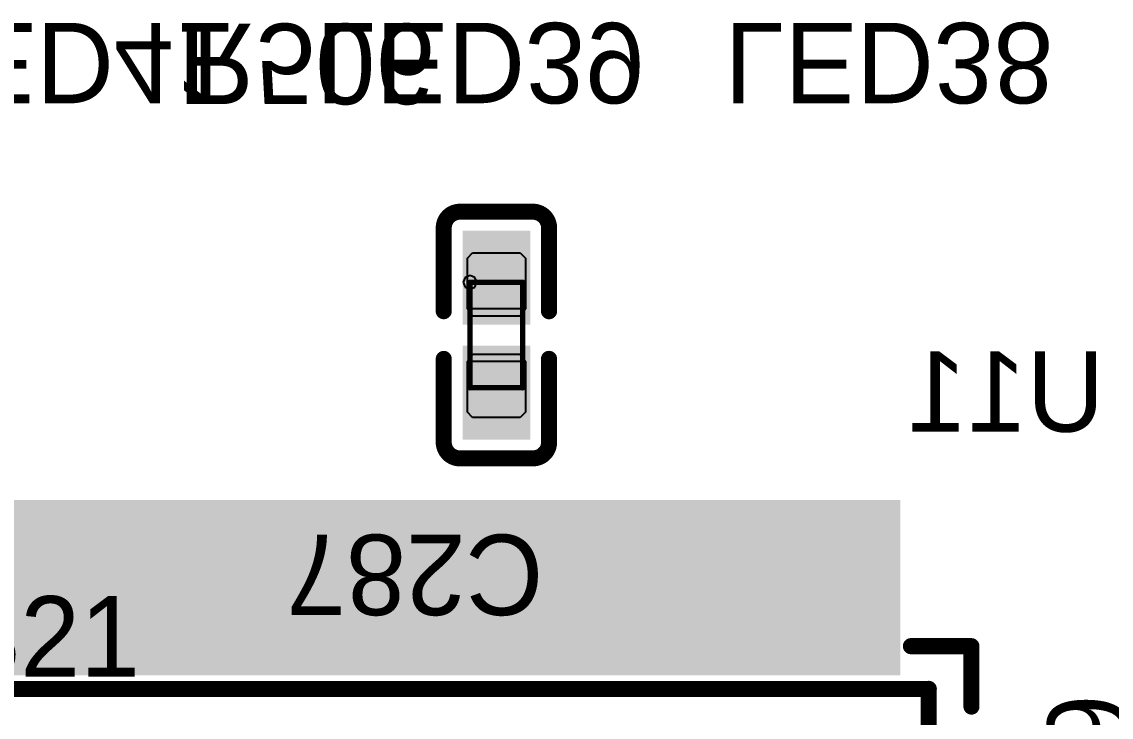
# Model space of a CAD drawing. Header units: millimetres. Extents: x 892 to 1144, y 1011 to 1123.
# Drawn here: x 981.98 to 992.3, y 1059.6 to 1066.19 of the extents above; entities that cross this region are included whole.
import ezdxf

# ---------------------------------------------------------------- set-up
doc = ezdxf.new("R2010")
doc.units = ezdxf.units.MM
for name, color, linetype in [('BottomLayer', 5, 'Continuous'), ('BottomOverlay', 54, 'Continuous'), ('BottomPaste', 16, 'Continuous'), ('BottomSolder', 6, 'Continuous'), ('Mechanical15', 56, 'Continuous'), ('TopLayer', 1, 'Continuous'), ('TopOverlay', 2, 'Continuous'), ('TopPaste', 8, 'Continuous'), ('TopSolder', 216, 'Continuous')]:
    doc.layers.add(name, color=color, linetype=linetype)

msp = doc.modelspace()

# ---------------------------------------------------------------- linework, layer by layer
at = {"layer": 'BottomLayer'}
for points in [[(982.2, 1061.56), (982, 1061.56), (982.2, 1060.1), (982, 1060.1)], [(982.6, 1061.56), (982.4, 1061.56), (982.6, 1060.1), (982.4, 1060.1)], [(983, 1061.56), (982.8, 1061.56), (983, 1060.1), (982.8, 1060.1)], [(983.4, 1061.56), (983.2, 1061.56), (983.4, 1060.1), (983.2, 1060.1)], [(983.8, 1061.56), (983.6, 1061.56), (983.8, 1060.1), (983.6, 1060.1)], [(984.2, 1061.56), (984, 1061.56), (984.2, 1060.1), (984, 1060.1)], [(984.6, 1061.56), (984.4, 1061.56), (984.6, 1060.1), (984.4, 1060.1)], [(985, 1061.56), (984.8, 1061.56), (985, 1060.1), (984.8, 1060.1)], [(985.4, 1061.56), (985.2, 1061.56), (985.4, 1060.1), (985.2, 1060.1)], [(985.8, 1061.56), (985.6, 1061.56), (985.8, 1060.1), (985.6, 1060.1)], [(986.2, 1061.56), (986, 1061.56), (986.2, 1060.1), (986, 1060.1)], [(986.6, 1061.56), (986.4, 1061.56), (986.6, 1060.1), (986.4, 1060.1)], [(987, 1061.56), (986.8, 1061.56), (987, 1060.1), (986.8, 1060.1)], [(987.4, 1061.56), (987.2, 1061.56), (987.4, 1060.1), (987.2, 1060.1)], [(987.8, 1061.56), (987.6, 1061.56), (987.8, 1060.1), (987.6, 1060.1)], [(988.2, 1061.56), (988, 1061.56), (988.2, 1060.1), (988, 1060.1)], [(988.6, 1061.56), (988.4, 1061.56), (988.6, 1060.1), (988.4, 1060.1)], [(989, 1061.56), (988.8, 1061.56), (989, 1060.1), (988.8, 1060.1)], [(989.4, 1061.56), (989.2, 1061.56), (989.4, 1060.1), (989.2, 1060.1)], [(989.8, 1061.56), (989.6, 1061.56), (989.8, 1060.1), (989.6, 1060.1)], [(990.2, 1061.56), (990, 1061.56), (990.2, 1060.1), (990, 1060.1)]]:
    msp.add_solid(points, dxfattribs=at)
at = {"layer": 'BottomOverlay', "const_width": 0.152}
for points in [[(990.402, 1060.276), (990.976, 1060.276)], [(990.976, 1059.703), (990.976, 1060.276)], [(977.229, 1059.871), (990.571, 1059.871)], [(990.571, 1046.529), (990.571, 1059.871)]]:
    msp.add_lwpolyline(points, dxfattribs=at)
at = {"layer": 'BottomOverlay', "const_width": 0.0762}
for points in [[(990.364, 1060.276, 1), (990.441, 1060.276, 1)], [(990.938, 1060.276, 1), (991.014, 1060.276, 1)], [(990.938, 1060.276, 1), (991.014, 1060.276, 1)], [(990.533, 1059.871, 1), (990.61, 1059.871, 1)], [(990.533, 1059.871, 1), (990.61, 1059.871, 1)], [(990.938, 1059.703, 1), (991.014, 1059.703, 1)]]:
    msp.add_lwpolyline(points, format="xyb", close=True, dxfattribs=at)
at = {"layer": 'BottomPaste'}
for points in [[(982.2, 1061.56), (982, 1061.56), (982.2, 1060.1), (982, 1060.1)], [(982.6, 1061.56), (982.4, 1061.56), (982.6, 1060.1), (982.4, 1060.1)], [(983, 1061.56), (982.8, 1061.56), (983, 1060.1), (982.8, 1060.1)], [(983.4, 1061.56), (983.2, 1061.56), (983.4, 1060.1), (983.2, 1060.1)], [(983.8, 1061.56), (983.6, 1061.56), (983.8, 1060.1), (983.6, 1060.1)], [(984.2, 1061.56), (984, 1061.56), (984.2, 1060.1), (984, 1060.1)], [(984.6, 1061.56), (984.4, 1061.56), (984.6, 1060.1), (984.4, 1060.1)], [(985, 1061.56), (984.8, 1061.56), (985, 1060.1), (984.8, 1060.1)], [(985.4, 1061.56), (985.2, 1061.56), (985.4, 1060.1), (985.2, 1060.1)], [(985.8, 1061.56), (985.6, 1061.56), (985.8, 1060.1), (985.6, 1060.1)], [(986.2, 1061.56), (986, 1061.56), (986.2, 1060.1), (986, 1060.1)], [(986.6, 1061.56), (986.4, 1061.56), (986.6, 1060.1), (986.4, 1060.1)], [(987, 1061.56), (986.8, 1061.56), (987, 1060.1), (986.8, 1060.1)], [(987.4, 1061.56), (987.2, 1061.56), (987.4, 1060.1), (987.2, 1060.1)], [(987.8, 1061.56), (987.6, 1061.56), (987.8, 1060.1), (987.6, 1060.1)], [(988.2, 1061.56), (988, 1061.56), (988.2, 1060.1), (988, 1060.1)], [(988.6, 1061.56), (988.4, 1061.56), (988.6, 1060.1), (988.4, 1060.1)], [(989, 1061.56), (988.8, 1061.56), (989, 1060.1), (988.8, 1060.1)], [(989.4, 1061.56), (989.2, 1061.56), (989.4, 1060.1), (989.2, 1060.1)], [(989.8, 1061.56), (989.6, 1061.56), (989.8, 1060.1), (989.6, 1060.1)], [(990.2, 1061.56), (990, 1061.56), (990.2, 1060.1), (990, 1060.1)]]:
    msp.add_solid(points, dxfattribs=at)
at = {"layer": 'BottomSolder'}
for points in [[(982.301, 1061.662), (981.898, 1061.662), (982.301, 1059.998), (981.898, 1059.998)], [(982.702, 1061.662), (982.298, 1061.662), (982.702, 1059.998), (982.298, 1059.998)], [(983.102, 1061.662), (982.698, 1061.662), (983.102, 1059.998), (982.698, 1059.998)], [(983.502, 1061.662), (983.098, 1061.662), (983.502, 1059.998), (983.098, 1059.998)], [(983.902, 1061.662), (983.499, 1061.662), (983.902, 1059.998), (983.499, 1059.998)], [(984.301, 1061.662), (983.898, 1061.662), (984.301, 1059.998), (983.898, 1059.998)], [(984.702, 1061.662), (984.298, 1061.662), (984.702, 1059.998), (984.298, 1059.998)], [(985.102, 1061.662), (984.698, 1061.662), (985.102, 1059.998), (984.698, 1059.998)], [(985.502, 1061.662), (985.098, 1061.662), (985.502, 1059.998), (985.098, 1059.998)], [(985.902, 1061.662), (985.498, 1061.662), (985.902, 1059.998), (985.498, 1059.998)], [(986.301, 1061.662), (985.898, 1061.662), (986.301, 1059.998), (985.898, 1059.998)], [(986.702, 1061.662), (986.298, 1061.662), (986.702, 1059.998), (986.298, 1059.998)], [(987.102, 1061.662), (986.698, 1061.662), (987.102, 1059.998), (986.698, 1059.998)], [(987.502, 1061.662), (987.098, 1061.662), (987.502, 1059.998), (987.098, 1059.998)], [(987.902, 1061.662), (987.498, 1061.662), (987.902, 1059.998), (987.498, 1059.998)], [(988.301, 1061.662), (987.898, 1061.662), (988.301, 1059.998), (987.898, 1059.998)], [(988.702, 1061.662), (988.298, 1061.662), (988.702, 1059.998), (988.298, 1059.998)], [(989.102, 1061.662), (988.698, 1061.662), (989.102, 1059.998), (988.698, 1059.998)], [(989.502, 1061.662), (989.098, 1061.662), (989.502, 1059.998), (989.098, 1059.998)], [(989.902, 1061.662), (989.498, 1061.662), (989.902, 1059.998), (989.498, 1059.998)], [(990.301, 1061.662), (989.898, 1061.662), (990.301, 1059.998), (989.898, 1059.998)]]:
    msp.add_solid(points, dxfattribs=at)
at = {"layer": 'Mechanical15'}
for p, q in [((986.225, 1063.79), (986.179, 1063.771)), ((986.271, 1063.771), (986.225, 1063.79)), ((986.225, 1063.79), (986.225, 1063.79)), ((986.179, 1063.771), (986.16, 1063.725)), ((986.16, 1063.725), (986.179, 1063.679)), ((986.225, 1063.475), (986.225, 1063.725)), ((986.225, 1063.725), (986.725, 1063.725)), ((986.29, 1063.725), (986.271, 1063.771)), ((986.271, 1063.679), (986.29, 1063.725)), ((986.725, 1063.725), (986.725, 1063.475)), ((986.179, 1063.679), (986.225, 1063.66)), ((986.225, 1063.66), (986.271, 1063.679)), ((986.225, 1063.66), (986.225, 1063.66)), ((986.725, 1063.475), (986.225, 1063.475)), ((986.225, 1062.975), (986.225, 1062.725)), ((986.725, 1062.975), (986.225, 1062.975)), ((986.725, 1062.725), (986.725, 1062.975)), ((986.225, 1062.725), (986.725, 1062.725))]:
    msp.add_line(p, q, dxfattribs=at)
at = {"layer": 'Mechanical15', "const_width": 0.0508}
for points in [[(986.225, 1062.725), (986.225, 1063.725)], [(986.225, 1063.725), (986.725, 1063.725)], [(986.725, 1062.725), (986.725, 1063.725)], [(986.225, 1062.725), (986.725, 1062.725)]]:
    msp.add_lwpolyline(points, dxfattribs=at)
at = {"layer": 'Mechanical15', "const_width": 0.0254}
for points in [[(986.212, 1063.725, 1), (986.238, 1063.725, 1)], [(986.212, 1063.725, 1), (986.238, 1063.725, 1)], [(986.712, 1063.725, 1), (986.738, 1063.725, 1)], [(986.712, 1063.725, 1), (986.738, 1063.725, 1)], [(986.212, 1062.725, 1), (986.238, 1062.725, 1)], [(986.212, 1062.725, 1), (986.238, 1062.725, 1)], [(986.712, 1062.725, 1), (986.738, 1062.725, 1)], [(986.712, 1062.725, 1), (986.738, 1062.725, 1)]]:
    msp.add_lwpolyline(points, format="xyb", close=True, dxfattribs=at)
at = {"layer": 'TopLayer'}
for points in [[(986.205, 1064.165), (986.205, 1063.375), (986.745, 1064.165), (986.745, 1063.375)], [(986.205, 1063.075), (986.205, 1062.285), (986.745, 1063.075), (986.745, 1062.285)]]:
    msp.add_solid(points, dxfattribs=at)
at = {"layer": 'TopOverlay', "const_width": 0.152}
for points in [[(985.976, 1064.241, -0.414214), (986.129, 1064.394)], [(986.821, 1064.394, -0.414214), (986.974, 1064.241)], [(986.129, 1062.056, -0.414214), (985.976, 1062.209)], [(986.974, 1062.209, -0.414214), (986.821, 1062.056)]]:
    msp.add_lwpolyline(points, format="xyb", dxfattribs=at)
for points in [[(986.129, 1064.394), (986.821, 1064.394)], [(985.976, 1063.451), (985.976, 1064.241)], [(986.974, 1063.451), (986.974, 1064.241)], [(985.976, 1062.209), (985.976, 1062.999)], [(986.974, 1062.209), (986.974, 1062.999)], [(986.129, 1062.056), (986.821, 1062.056)]]:
    msp.add_lwpolyline(points, dxfattribs=at)
at = {"layer": 'TopOverlay', "const_width": 0.0762}
for points in [[(986.091, 1064.394, 1), (986.167, 1064.394, 1)], [(986.091, 1064.394, 1), (986.167, 1064.394, 1)], [(986.783, 1064.394, 1), (986.859, 1064.394, 1)], [(986.783, 1064.394, 1), (986.859, 1064.394, 1)], [(985.938, 1064.241, 1), (986.014, 1064.241, 1)], [(985.938, 1064.241, 1), (986.014, 1064.241, 1)], [(986.935, 1064.241, 1), (987.012, 1064.241, 1)], [(986.935, 1064.241, 1), (987.012, 1064.241, 1)], [(985.938, 1063.451, 1), (986.014, 1063.451, 1)], [(986.935, 1063.451, 1), (987.012, 1063.451, 1)], [(985.938, 1062.999, 1), (986.014, 1062.999, 1)], [(986.935, 1062.999, 1), (987.012, 1062.999, 1)], [(985.938, 1062.209, 1), (986.014, 1062.209, 1)], [(985.938, 1062.209, 1), (986.014, 1062.209, 1)], [(986.935, 1062.209, 1), (987.012, 1062.209, 1)], [(986.935, 1062.209, 1), (987.012, 1062.209, 1)], [(986.091, 1062.056, 1), (986.167, 1062.056, 1)], [(986.091, 1062.056, 1), (986.167, 1062.056, 1)], [(986.783, 1062.056, 1), (986.859, 1062.056, 1)], [(986.783, 1062.056, 1), (986.859, 1062.056, 1)]]:
    msp.add_lwpolyline(points, format="xyb", close=True, dxfattribs=at)
at = {"layer": 'TopPaste'}
for p, q in [((986.2, 1063.955), (986.25, 1064.005)), ((986.25, 1064.005), (986.7, 1064.005)), ((986.7, 1064.005), (986.75, 1063.955)), ((986.2, 1063.475), (986.2, 1063.955)), ((986.75, 1063.955), (986.75, 1063.475)), ((986.25, 1063.405), (986.2, 1063.475)), ((986.7, 1063.405), (986.25, 1063.405)), ((986.75, 1063.475), (986.7, 1063.405)), ((986.2, 1062.975), (986.25, 1063.045)), ((986.2, 1062.495), (986.2, 1062.975)), ((986.25, 1063.045), (986.7, 1063.045)), ((986.7, 1063.045), (986.75, 1062.975)), ((986.75, 1062.975), (986.75, 1062.495)), ((986.25, 1062.445), (986.2, 1062.495)), ((986.75, 1062.495), (986.7, 1062.445)), ((986.7, 1062.445), (986.25, 1062.445))]:
    msp.add_line(p, q, dxfattribs=at)
for points in [[(986.205, 1064.165), (986.205, 1063.375), (986.745, 1064.165), (986.745, 1063.375)], [(986.205, 1063.075), (986.205, 1062.285), (986.745, 1063.075), (986.745, 1062.285)]]:
    msp.add_solid(points, dxfattribs=at)
at = {"layer": 'TopSolder'}
for points in [[(986.154, 1064.216), (986.154, 1063.324), (986.796, 1064.216), (986.796, 1063.324)], [(986.154, 1063.126), (986.154, 1062.234), (986.796, 1063.126), (986.796, 1062.234)]]:
    msp.add_solid(points, dxfattribs=at)

# ---------------------------------------------------------------- texts
at = {"layer": 'BottomOverlay', "text_generation_flag": 2}
for s, p in [('LED41', (980.868, 1066.183)), ('R506', (983.458, 1066.176)), ('LED39', (984.764, 1066.184)), ('LED38', (988.637, 1066.184))]:
    msp.add_text(s, height=0.762, rotation=180, dxfattribs=at).set_placement(p)
msp.add_text('U11', height=0.762, dxfattribs=at).set_placement((992.236, 1062.309))
at = {"layer": 'TopOverlay'}
for s, rotation, p in [('C287', 180, (986.92, 1061.333)), ('C289', 90, (992.458, 1057.38))]:
    msp.add_text(s, height=0.762, rotation=rotation, dxfattribs=at).set_placement(p)
msp.add_text('C321', height=0.762, dxfattribs=at).set_placement((980.661, 1059.988))

doc.saveas('drawing.dxf')
